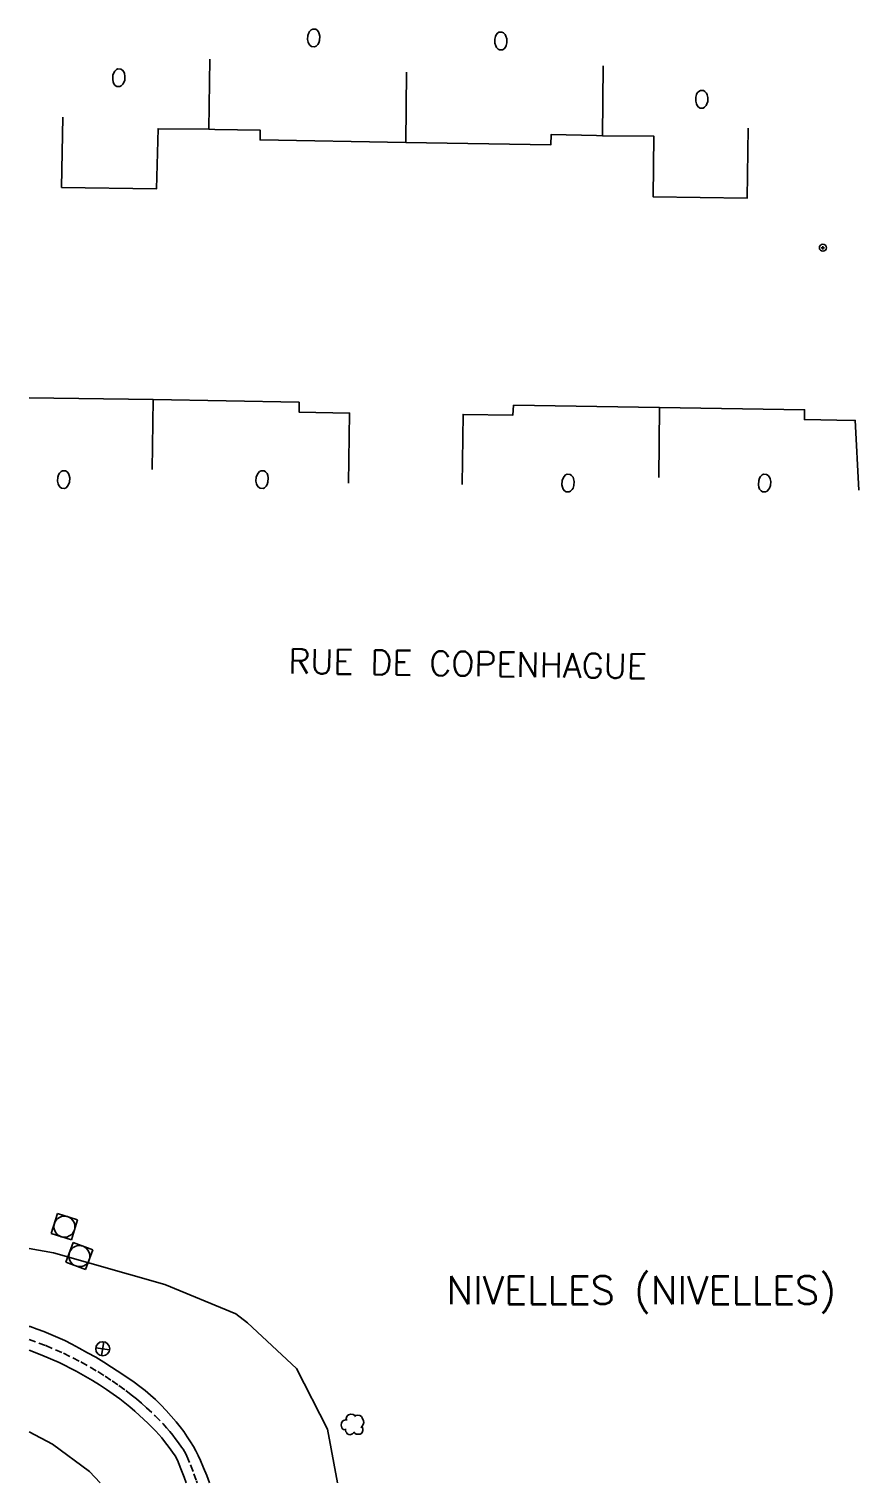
# Model space of a CAD drawing. Header units: millimetres. Extents: x 147000 to 147389, y 145000 to 145989.
# Drawn here: x 147000 to 147059.2, y 145000 to 145103.7 of the extents above; entities that cross this region are included whole.
import ezdxf
from ezdxf.enums import TextEntityAlignment as Align

# ---------------------------------------------------------------- set-up
doc = ezdxf.new("R2010")
doc.units = ezdxf.units.MM
doc.linetypes.add('DASHED', pattern=[0.75, 0.5, -0.25])
doc.layers.get('0').update_dxf_attribs({"linetype": 'CONTINUOUS'})
for name, color, linetype in [('W0060', 7, 'DASHED'), ('W0061', 7, 'CONTINUOUS'), ('W0100', 7, 'CONTINUOUS'), ('W0211', 2, 'CONTINUOUS'), ('W0300', 7, 'CONTINUOUS'), ('W0420', 7, 'CONTINUOUS'), ('W0469', 7, 'CONTINUOUS'), ('W0514', 5, 'CONTINUOUS'), ('W0856', 7, 'CONTINUOUS'), ('W0980', 7, 'CONTINUOUS'), ('W0989', 7, 'CONTINUOUS'), ('W0991', 7, 'CONTINUOUS'), ('W1102', 7, 'CONTINUOUS')]:
    doc.layers.add(name, color=color, linetype=linetype)
doc.styles.get("Standard").update_dxf_attribs({"font": 'romans.shx', "width": 0.85})

# ---------------------------------------------------------------- blocks, each defined once
blk = doc.blocks.new('T469')
at = {"color": 0, "linetype": 'Continuous', "flags": 128}
for points in [[(-0.35, 0.35), (0.35, -0.35)], [(-0.35, -0.35), (0.35, 0.35)]]:
    blk.add_lwpolyline(points, dxfattribs=at)
at = {"color": 0, "linetype": 'Continuous'}
blk.add_circle((0, 0), 0.5, dxfattribs=at)
blk = doc.blocks.new('T420')
for p, q in [((0.75, 0.75), (-0.75, 0.75)), ((-0.75, 0.75), (-0.75, -0.75)), ((0.75, 0.75), (0.75, -0.75)), ((0.75, -0.75), (-0.75, -0.75))]:
    blk.add_line(p, q)
blk.add_ellipse((0, 0), major_axis=(-0.53, 0.53), ratio=1, start_param=3.926991, end_param=10.210176)
blk = doc.blocks.new('T300')
for p, q in [((-0.8, 0.51), (-0.86, 0.34)), ((-0.86, 0.34), (-0.86, 0.17)), ((-0.86, 0.17), (-0.74, 0.06)), ((-0.69, 0.63), (-0.8, 0.51)), ((-0.8, -0.06), (-0.74, 0.06)), ((-0.74, 0.06), (-0.69, 0.11)), ((-0.57, 0.69), (-0.69, 0.63)), ((-0.46, 0.69), (-0.57, 0.69)), ((-0.29, 0.63), (-0.46, 0.69)), ((-0.29, 0.63), (-0.17, 0.74)), ((-0.23, 0.57), (-0.29, 0.63)), ((-0.17, 0.74), (-0.06, 0.8)), ((-0.06, 0.8), (0.06, 0.8)), ((0.06, 0.8), (0.23, 0.74)), ((0.23, 0.74), (0.34, 0.63)), ((0.34, 0.63), (0.4, 0.51)), ((0.46, 0.46), (0.34, 0.46)), ((0.4, 0.51), (0.4, 0.46)), ((0.57, 0.4), (0.46, 0.46)), ((0.57, 0.4), (0.69, 0.29)), ((0.69, 0.29), (0.74, 0.17)), ((0.74, 0.06), (0.69, -0.17)), ((0.74, 0.17), (0.74, 0.06)), ((-0.8, -0.17), (-0.8, -0.06)), ((-0.8, -0.23), (-0.8, -0.17)), ((-0.74, -0.34), (-0.8, -0.23)), ((-0.69, -0.4), (-0.74, -0.34)), ((-0.51, -0.46), (-0.69, -0.4)), ((-0.4, -0.46), (-0.51, -0.46)), ((-0.4, -0.46), (-0.34, -0.46)), ((-0.34, -0.46), (-0.34, -0.4)), ((-0.34, -0.51), (-0.34, -0.46)), ((-0.29, -0.63), (-0.34, -0.51)), ((-0.17, -0.74), (-0.29, -0.63)), ((-0.06, -0.8), (-0.17, -0.74)), ((0.06, -0.8), (-0.06, -0.8)), ((0.17, -0.74), (0.06, -0.8)), ((0.23, -0.69), (0.17, -0.74)), ((0.29, -0.46), (0.23, -0.46)), ((0.29, -0.63), (0.23, -0.69)), ((0.46, -0.4), (0.29, -0.46)), ((0.34, -0.51), (0.29, -0.63)), ((0.34, -0.51), (0.34, -0.46)), ((0.57, -0.34), (0.46, -0.4)), ((0.63, -0.29), (0.57, -0.34)), ((0.69, -0.17), (0.63, -0.29))]:
    blk.add_line(p, q)
blk = doc.blocks.new('T856')
for p, q in [((-0.125, 0), (0.125, 0)), ((0, 0.125), (0, -0.125))]:
    blk.add_line(p, q)
blk.add_ellipse((0, 0), major_axis=(-0.177, 0.177), ratio=1, start_param=3.9269908, end_param=10.2101761)

msp = doc.modelspace()

# ---------------------------------------------------------------- linework, layer by layer
at = {"layer": 'W0060'}
msp.add_lwpolyline([(147000, 145010.24), (147001.19, 145009.8), (147002.46, 145009.25), (147003.7, 145008.63), (147004.9, 145007.94), (147005.42, 145007.61), (147005.92, 145007.28), (147006.41, 145006.94), (147006.9, 145006.59), (147007.28, 145006.29), (147007.66, 145005.99), (147008.02, 145005.68), (147008.38, 145005.36), (147008.98, 145004.79), (147009.57, 145004.21), (147009.81, 145003.94), (147010.04, 145003.67), (147010.24, 145003.4), (147010.41, 145003.18), (147010.65, 145002.87), (147010.88, 145002.55), (147010.98, 145002.41), (147011.08, 145002.25), (147011.18, 145002.08), (147011.26, 145001.91), (147011.51, 145001.28), (147011.75, 145000.66), (147011.94, 145000.14), (147011.99, 145000)], dxfattribs=at)
at = {"layer": 'W0061'}
for points in [[(147012.87, 145000), (147012.67, 145000.54), (147012.45, 145001.08), (147012.23, 145001.61), (147012.07, 145001.95), (147011.9, 145002.28), (147011.72, 145002.61), (147011.52, 145002.93), (147011.28, 145003.3), (147011.03, 145003.66), (147010.77, 145004.01), (147010.49, 145004.35), (147010.14, 145004.77), (147009.78, 145005.17), (147009.4, 145005.56), (147009.01, 145005.94), (147008.65, 145006.27), (147008.27, 145006.59), (147007.89, 145006.89), (147007.49, 145007.18), (147006.69, 145007.73), (147005.88, 145008.27), (147005.32, 145008.62), (147004.75, 145008.96), (147004.16, 145009.29), (147003.57, 145009.62), (147003.06, 145009.89), (147002.54, 145010.15), (147002.05, 145010.38), (147001.56, 145010.6), (147001.06, 145010.8), (147000.57, 145010.98), (147000.08, 145011.15), (147000, 145011.17)], [(147000, 145009.46), (147000.91, 145009.12), (147002.15, 145008.58), (147003.35, 145007.98), (147004.52, 145007.31), (147005.02, 145007), (147005.51, 145006.67), (147005.99, 145006.34), (147006.46, 145006), (147006.83, 145005.72), (147007.19, 145005.43), (147007.54, 145005.13), (147007.88, 145004.82), (147008.47, 145004.26), (147009.04, 145003.69), (147009.26, 145003.46), (147009.47, 145003.21), (147009.66, 145002.96), (147009.83, 145002.74), (147010.06, 145002.44), (147010.28, 145002.13), (147010.37, 145002), (147010.46, 145001.87), (147010.52, 145001.75), (147010.58, 145001.62), (147010.83, 145001.01), (147011.06, 145000.4), (147011.21, 145000)]]:
    msp.add_lwpolyline(points, dxfattribs=at)
at = {"layer": 'W0100'}
for points in [[(147002.4, 145097.43), (147002.32, 145092.43), (147009.09, 145092.33), (147009.2, 145096.61), (147012.82, 145096.57), (147013.24, 145096.55), (147016.48, 145096.5), (147016.47, 145095.81), (147026.86, 145095.64), (147037.22, 145095.47), (147037.23, 145096.19), (147040.46, 145096.13), (147040.89, 145096.11), (147044.56, 145096.07), (147044.5, 145091.76), (147051.2, 145091.65), (147051.28, 145096.65)], [(147022.79, 145071.33), (147022.86, 145076.33), (147019.27, 145076.38), (147019.26, 145077.1), (147008.84, 145077.29), (147000, 145077.41)], [(147059.18, 145070.82), (147058.91, 145075.81), (147058.78, 145075.8), (147055.29, 145075.86), (147055.3, 145076.56), (147044.97, 145076.73), (147034.55, 145076.88), (147034.49, 145076.17), (147030.95, 145076.23), (147030.88, 145071.23)]]:
    msp.add_lwpolyline(points, dxfattribs=at)
at = {"layer": 'W0211'}
msp.add_lwpolyline([(147000, 145016.72), (147001.75, 145016.42), (147009.69, 145014.15), (147014.75, 145012.06), (147015.57, 145011.41), (147019.07, 145008.16), (147021.27, 145003.84), (147022, 145000)], dxfattribs=at)
at = {"layer": 'W0514'}
msp.add_lwpolyline([(147000, 145003.64), (147001.67, 145002.76), (147004.31, 145000.81), (147005.06, 145000)], dxfattribs=at)
at = {"layer": 'W1102'}
for points in [[(147012.88, 145101.57), (147012.82, 145096.57)], [(147040.95, 145101.11), (147040.89, 145096.11)], [(147026.92, 145100.64), (147026.86, 145095.64)], [(147008.84, 145077.29), (147008.78, 145072.29)], [(147044.97, 145076.73), (147044.91, 145071.73)]]:
    msp.add_lwpolyline(points, dxfattribs=at)

# ---------------------------------------------------------------- block references
at = {"layer": 'W0300', "rotation": 36.00787216288352}
msp.add_blockref('T300', (147023.2, 145004.17), dxfattribs=at)
at = {"layer": 'W0420'}
for p, rotation in [((147002.52, 145018.28), 342.7746997923033), ((147003.59, 145016.18), 339.6336620202462)]:
    msp.add_blockref('T420', p, dxfattribs=dict(at, rotation=rotation))
at = {"layer": 'W0469', "rotation": 36.00787216288352}
msp.add_blockref('T469', (147005.25, 145009.57), dxfattribs=at)
at = {"layer": 'W0856'}
msp.add_blockref('T856', (147056.61, 145088.12), dxfattribs=at)

# ---------------------------------------------------------------- texts
at = {"layer": 'W0980'}
msp.add_text('NIVELLES (NIVELLES)', height=2, dxfattribs=at).set_placement((147043.65, 145013.6), align=Align.MIDDLE)
at = {"layer": 'W0989'}
msp.add_text('RUE DE COPENHAGUE', height=1.75, rotation=359.1498, dxfattribs=at).set_placement((147018.49, 145058.63), align=Align.MIDDLE_LEFT)
at = {"layer": 'W0991'}
for rotation, p in [(356.2027, (147020.3, 145103.09)), (1.9186, (147033.64, 145102.87)), (356.2027, (147006.4, 145100.25)), (359.0084, (147047.97, 145098.71)), (356.2027, (147002.46, 145071.58)), (356.2027, (147016.62, 145071.58)), (356.2027, (147038.44, 145071.33)), (356.2027, (147052.45, 145071.33))]:
    msp.add_text('O', height=1.25, rotation=rotation, dxfattribs=at).set_placement(p, align=Align.MIDDLE_CENTER)

doc.saveas('drawing.dxf')
